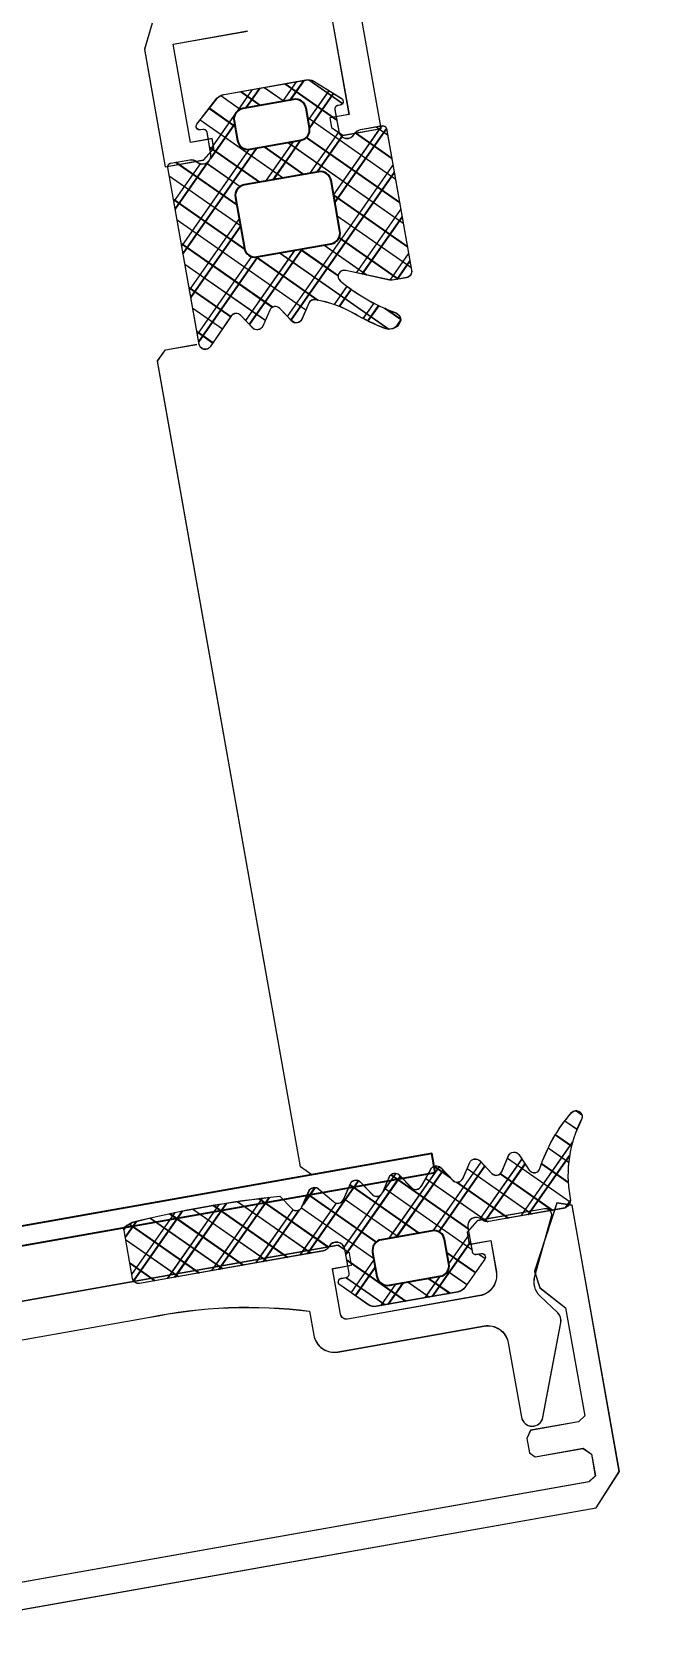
# Model space of a CAD drawing. Header units: millimetres. Extents: x -13407 to 158044, y -108832 to 109387.
# Drawn here: x 17351.7 to 17382.3, y 50995.3 to 51075.7 of the extents above; entities that cross this region are included whole.
import ezdxf
from ezdxf.enums import TextEntityAlignment as Align

# ---------------------------------------------------------------- set-up
doc = ezdxf.new("R2018")
doc.units = ezdxf.units.MM
doc.layers.get('Defpoints').update_dxf_attribs({"color": 6})
for name, color, linetype, lineweight in [('АР_Маркер экспликации', 239, 'Continuous', 13), ('АР_Номер помещения', 1, 'Continuous', 25), ('АР_Перегородки витражные', 152, 'Continuous', 13), ('АР_Помещения_площадь', 19, 'Continuous', 9), ('АР_Размеры', 175, 'Continuous', 9), ('АР_Сущ Несущая стена', 202, 'Continuous', 30)]:
    doc.layers.add(name, color=color, linetype=linetype, lineweight=lineweight)
doc.layers.add('АР_Названия помещений', color=124, linetype='Continuous', lineweight=5, plot=False)
doc.styles.add('ISOCPEUR', font='isocpeur.ttf', dxfattribs={"width": 0.7})
doc.styles.get("Standard").update_dxf_attribs({"font": 'arial.ttf'})

# ---------------------------------------------------------------- blocks, each defined once
blk = doc.blocks.new('*U383')
at = {"layer": 'Defpoints', "color": 7, "style": 'ISOCPEUR', "width": 0.7}
blk.add_attdef('ПЛОЩАДЬ_ПОМЕЩЕНИЯ', text='', height=200, dxfattribs=at).set_placement((-318.464986822994, 582.5763541026226), align=Align.MIDDLE_RIGHT)
at = {"layer": 'Defpoints', "color": 7, "style": 'ISOCPEUR', "width": 0.7, "flags": 1}
blk.add_attdef('КАТЕГОРИЯ', (-499.1655280450395, -2092.186355050572), '', height=250, dxfattribs=at)
at = {"layer": 'АР_Номер помещения', "color": 7, "style": 'ISOCPEUR', "width": 0.7}
blk.add_attdef('НОМЕР_ПОМЕЩЕНИЯ', text='', height=300, dxfattribs=at).set_placement((-517.5503946700517, 1402.824962926739), align=Align.MIDDLE_CENTER)
at = {"layer": 'АР_Помещения_площадь', "color": 7, "lineweight": 30, "width": 0.7, "flags": 104}
blk.add_attdef('ИМЯ_ПОМЕЩЕНИЯ', text='', height=100, dxfattribs=at).set_placement((157.6277002443094, 1217.141369806137), align=Align.MIDDLE_CENTER)
blk = doc.blocks.new('*U375')
at = {"layer": 'Defpoints', "color": 7, "style": 'ISOCPEUR', "width": 0.7}
blk.add_attdef('ПЛОЩАДЬ_ПОМЕЩЕНИЯ', text='', height=200, dxfattribs=at).set_placement((-14940.25633606823, 650.0730476712033), align=Align.MIDDLE_RIGHT)
at = {"layer": 'Defpoints', "color": 7, "style": 'ISOCPEUR', "width": 0.7, "flags": 1}
blk.add_attdef('КАТЕГОРИЯ', (-499.1655280450395, -2092.186355050572), '', height=250, dxfattribs=at)
at = {"layer": 'АР_Номер помещения', "color": 7, "style": 'ISOCPEUR', "width": 0.7}
blk.add_attdef('НОМЕР_ПОМЕЩЕНИЯ', text='', height=300, dxfattribs=at).set_placement((-17961.65949417273, 2522.684929960162), align=Align.MIDDLE_CENTER)
at = {"layer": 'АР_Помещения_площадь', "color": 7, "lineweight": 30, "width": 0.7, "flags": 104}
blk.add_attdef('ИМЯ_ПОМЕЩЕНИЯ', text='', height=100, dxfattribs=at).set_placement((157.6277002443094, 1217.141369806137), align=Align.MIDDLE_CENTER)
blk = doc.blocks.new('*U371')
at = {"layer": 'Defpoints', "color": 7, "style": 'ISOCPEUR', "width": 0.7}
blk.add_attdef('ПЛОЩАДЬ_ПОМЕЩЕНИЯ', text='', height=200, dxfattribs=at).set_placement((-12654.58206475799, 407.6715906363952), align=Align.MIDDLE_RIGHT)
at = {"layer": 'Defpoints', "color": 7, "style": 'ISOCPEUR', "width": 0.7, "flags": 1}
blk.add_attdef('КАТЕГОРИЯ', (-499.1655280450395, -2092.186355050572), '', height=250, dxfattribs=at)
at = {"layer": 'АР_Номер помещения', "color": 7, "style": 'ISOCPEUR', "width": 0.7}
blk.add_attdef('НОМЕР_ПОМЕЩЕНИЯ', text='', height=300, dxfattribs=at).set_placement((-12818.20061107533, 6846.095598472706), align=Align.MIDDLE_CENTER)
at = {"layer": 'АР_Помещения_площадь', "color": 7, "lineweight": 30, "width": 0.7, "flags": 104}
blk.add_attdef('ИМЯ_ПОМЕЩЕНИЯ', text='', height=100, dxfattribs=at).set_placement((157.6277002443094, 1217.141369806137), align=Align.MIDDLE_CENTER)
blk = doc.blocks.new('*U380')
at = {"layer": 'Defpoints', "color": 7, "style": 'ISOCPEUR', "width": 0.7}
blk.add_attdef('ПЛОЩАДЬ_ПОМЕЩЕНИЯ', text='', height=200, dxfattribs=at).set_placement((-12452.81125144796, 399.3563217389146), align=Align.MIDDLE_RIGHT)
at = {"layer": 'Defpoints', "color": 7, "style": 'ISOCPEUR', "width": 0.7, "flags": 1}
blk.add_attdef('КАТЕГОРИЯ', (-499.1655280450395, -2092.186355050572), '', height=250, dxfattribs=at)
at = {"layer": 'АР_Номер помещения', "color": 7, "style": 'ISOCPEUR', "width": 0.7}
blk.add_attdef('НОМЕР_ПОМЕЩЕНИЯ', text='', height=300, dxfattribs=at).set_placement((-14642.19740942115, 1236.668333419047), align=Align.MIDDLE_CENTER)
at = {"layer": 'АР_Помещения_площадь', "color": 7, "lineweight": 30, "width": 0.7, "flags": 104}
blk.add_attdef('ИМЯ_ПОМЕЩЕНИЯ', text='', height=100, dxfattribs=at).set_placement((157.6277002443094, 1217.141369806137), align=Align.MIDDLE_CENTER)
blk = doc.blocks.new('стойка витр.')
h = blk.add_hatch()
h.set_pattern_fill('ANSI37', scale=0.5, angle=-69.23283665521843)
h.set_pattern_definition([(335.7671633447816, (-69115.31625940584, 318510.9409690977), (0.6515825639889636, 1.447617495164233), []), (65.76716334478155, (-69115.31625940584, 318510.9409690977), (-1.447617495164233, 0.6515825639889636), [])])
edge = h.paths.add_edge_path()
edge.add_line((-7.614656875375658, -25.62993601259222), (-7.273265914729564, -26.53020796886267))
edge.add_arc((-7.672138333263274, -26.68151659366696), 0.4266069692434679, -30.765631391378577, 20.77378547182468, ccw=False)
edge.add_arc((-6.938850257283542, -27.11794408495156), 0.4267278803339729, 149.2463648056786, 290.7703475873838)
edge.add_line((-6.787522688187892, -27.51693863464607), (-5.761497533734655, -27.12786096686614))
edge.add_arc((-5.826270069284272, -26.95688741173914), 0.1828317202082013, 290.7489596719217, 380.7853669983573)
edge.add_line((-5.655337706935825, -26.89200624793739), (-5.698566115868744, -26.77800989551906))
edge.add_arc((-5.527559815348082, -26.71316091253391), 0.1828894349380834, 65.75635340077491, 200.7677215485159, ccw=False)
edge.add_line((-5.452462167653721, -26.54640093915077), (-3.994188920449233, -27.29736676610628))
edge.add_arc((-4.339684557994865, -27.83227055815794), 0.6367804192296694, 19.809448943918426, 57.14148607166612, ccw=False)
edge.add_line((-3.740585688123247, -27.61647007986176), (-2.270775810728082, -31.49246202532231))
edge.add_arc((-2.862326952422118, -31.72816639327794), 0.6367804192285443, -15.60715938413449, 21.72487774361298, ccw=False)
edge.add_line((-2.249025291763246, -31.89948590572749), (-2.842686385673005, -33.42856309223862))
edge.add_arc((-3.009474684396633, -33.35352837480535), 0.1828894349365558, 200.7666051236535, 335.7779732896313, ccw=False)
edge.add_line((-3.180482248484623, -33.41837402567035), (-3.223710657359334, -33.30437767335388))
edge.add_arc((-3.394684212462365, -33.36915020895407), 0.1828317202037067, 20.74895968940122, 110.7853670142414)
edge.add_line((-3.459565376309911, -33.19821784662781), (-4.485590530792251, -33.58729551440774))
edge.add_arc((-4.334307311281267, -33.98630688185023), 0.4267278803335083, 110.7639791032461, 252.2879618854569)
edge.add_arc((-4.593835025358378, -34.79921876089735), 0.4266069692128739, 20.760541213745626, 72.2999580801698, ccw=False)
edge.add_line((-4.194927641627146, -34.64800234186259), (-3.805871961842058, -35.67396951244882))
edge.add_arc((-3.976804324152614, -35.73885067632053), 0.1828317201976034, -69.25104032001241, 20.78536702306718, ccw=False)
edge.add_line((-3.912031788582681, -35.9098242314285), (-10.63804850899032, -38.46038830642647))
edge.add_arc((-10.76198657700206, -38.18099989774544), 0.3056444463879536, 200.8460379983515, 293.92230867425997, ccw=False)
edge.add_line((-11.04762355046114, -38.2897659172595), (-11.3069940036512, -37.6057878035499))
edge.add_arc((-11.02280217192234, -37.49789568213767), 0.3039830703908278, 175.7219656777917, 200.7890354028728, ccw=False)
edge.add_line((-11.32593828623067, -37.47521963119652), (-11.26283276302274, -35.23454482450325))
edge.add_arc((-11.5667631736687, -35.21197449929495), 0.3047673113958011, 355.7529257944983, 510.3971654946409)
edge.add_arc((-3.085478140807247, -39.81161386289363), 9.95296756819478, 151.493160172311, 169.5799937381118)
edge.add_arc((-13.27454869620142, -38.00608067109534), 0.4002801790508524, 282.30928711923883, 359.2250395672268, ccw=False)
edge.add_arc((-13.15914824141406, -37.79549114656839), 0.6024183835459826, 172.8865217206561, 267.13931994465963, ccw=False)
edge.add_arc((-2.924576102079248, -39.73891867786803), 11.01872594919693, 160.6453850739864, 169.4469810176308, ccw=False)
edge.add_arc((-19.07760885644255, -34.09585671602533), 6.091684827120307, 340.9199566399376, 360.7754221413588)
edge.add_arc((-13.29124725463213, -34.01305259408502), 0.3047655738143686, 359.9316076928689, 436.4302022680961)
edge.add_line((-13.21974018984474, -33.71679460741143), (-14.0766899229202, -33.52020163946145))
edge.add_arc((-14.00514734915965, -33.22393144415915), 0.3047857747414494, 145.1100748207506, 256.424251871352, ccw=False)
edge.add_line((-14.2551486332959, -33.04959347808472), (-13.74402617113083, -32.33421562775766))
edge.add_arc((-13.99402745527389, -32.1598776616858), 0.3047857747455562, 325.1100748218798, 436.4242518702226)
edge.add_line((-13.92248488150653, -31.86360746638093), (-14.7794566025841, -31.6669565144839))
edge.add_arc((-14.7079140287954, -31.37068631918638), 0.3047857747434108, 145.1100748199116, 256.4242518659954, ccw=False)
edge.add_line((-14.95791531293071, -31.19634835310717), (-14.44679285076563, -30.48097050278011))
edge.add_arc((-14.69684457899481, -30.30662212908397), 0.3048331054870662, 325.1138936033488, 425.7589859189499)
edge.add_line((-14.57168746687239, -30.0286672415823), (-16.28069433249766, -29.27720980550657))
edge.add_arc((-16.15556139849932, -28.99925320327871), 0.3048247429148342, 110.79403674408451, 245.7632621299588, ccw=False)
edge.add_line((-16.26377712844987, -28.71428394233226), (-7.850470401957864, -25.52388481301023))
edge.add_arc((-7.785589238115906, -25.69481717533219), 0.1828317201977073, 20.785366643697614, 110.7853670130821, ccw=False)
edge = h.paths.add_edge_path(flags=16)
edge.add_line((-3.343847721320344, -31.0696095920357), (-4.256775251385989, -28.66215553430811))
edge.add_arc((-4.763091039367282, -28.8541548874382), 0.5414973949720253, 20.7671633452251, 110.7671633452251)
edge.add_line((-4.955090392497368, -28.34783909945691), (-5.880512773175724, -28.69876731990371))
edge.add_arc((-5.68851342006019, -29.20508310789228), 0.5414973949736688, 110.7671633435124, 200.7671633435124)
edge.add_line((-6.194829208048759, -29.39708246100781), (-5.281901677954011, -31.8045365187354))
edge.add_arc((-4.775585889972717, -31.61253716560532), 0.5414973949720253, 200.7671633452251, 290.7671633452251)
edge.add_line((-4.583586536842631, -32.11885295358661), (-3.658164156164275, -31.76792473313981))
edge.add_arc((-3.850163509294362, -31.26160894516579), 0.541497394965222, 290.7671633454981, 380.7671633454981)
edge = h.paths.add_edge_path(flags=16)
edge.add_line((-6.665125275787432, -32.97088079506648), (-8.003619441966293, -29.4411776089255))
edge.add_arc((-8.509935229947587, -29.63317696205559), 0.5414973949720253, 20.7671633452251, 110.7671633452251)
edge.add_line((-8.701934583077673, -29.12686117407429), (-11.1093675273587, -30.03978069775621))
edge.add_arc((-10.91736817424317, -30.54609648574478), 0.5414973949736688, 110.7671633435124, 200.7671633435124)
edge.add_line((-11.42368396223173, -30.73809583886032), (-10.08518979602377, -34.2677990250013))
edge.add_arc((-9.578874008042476, -34.07579967187121), 0.5414973949720253, 200.7671633452251, 290.7671633452251)
edge.add_line((-9.38687465491239, -34.5821154598525), (-6.979441710631363, -33.66919593617058))
edge.add_arc((-7.171441063761449, -33.16288014819656), 0.541497394965222, 290.7671633454981, 380.7671633454981)
h = blk.add_hatch()
h.set_pattern_fill('ANSI37', scale=0.5, angle=-69.23283665521843)
h.set_pattern_definition([(335.7671633447816, (-69115.91679156918, 318510.7132420751), (0.6515825639889636, 1.447617495164233), []), (65.76716334478155, (-69115.91679156918, 318510.7132420751), (-1.447617495164233, 0.6515825639889636), [])])
edge = h.paths.add_edge_path()
edge.add_arc((-61.4231846681505, -46.18171078326122), 0.5487303657935584, 155.7657062155241, 200.7671633447816)
edge.add_line((-61.92355794899049, -45.95647403381008), (-61.2158101547102, -44.38418138318229))
edge.add_arc((-61.04906058835331, -44.45924160668073), 0.1828645893715156, 20.76716334478156, 155.7657062155241)
edge.add_line((-60.87807688978501, -44.39440310015198), (-60.79158864807687, -44.62247867199039))
edge.add_arc((-60.62063568932354, -44.55765182228788), 0.1828317201998032, 200.7671633447816, 290.7671633447816)
edge.add_line((-60.55580883962102, -44.72860478100483), (-59.41573388126562, -44.29627843504568))
edge.add_arc((-59.56703588945675, -43.89728440591716), 0.4267183308264255, -69.23283665521843, 72.29363907948373)
edge.add_arc((-59.30747769982554, -43.08429274379887), 0.4267017864716978, 200.7671633447816, 252.293639079486)
edge.add_line((-59.70645626049372, -43.23558888620755), (-63.00984306025202, -34.52432573194528))
edge.add_arc((-62.72490235927398, -34.41627373836673), 0.3047399585219917, 110.7671633447816, 200.7671633447816)
edge.add_line((-62.83295435277978, -34.13133303751965), (-60.55276270053582, -33.26666451912024))
edge.add_arc((-60.44481104638544, -33.55134061801073), 0.3044569814295733, 76.40287424864536, 110.7671633447816)
edge.add_line((-60.3732352333609, -33.25541671472456), (-60.07017099490622, -33.59351893464918))
edge.add_arc((-108.2133039044274, -55.86215009907028), 53.04387976268197, 16.71140087810911, 24.82292581145404)
edge.add_line((-57.40971669906867, -40.60932389061054), (-57.92081016927841, -41.32469074693654))
edge.add_arc((-57.67080742027611, -41.49902445886983), 0.304784542952794, 145.110888314415, 256.4234383751481)
edge.add_line((-57.74235391136608, -41.79529244099831), (-56.88543317024596, -41.99189640294935))
edge.add_arc((-56.95697966133594, -42.28816438507783), 0.304784542952794, -34.8891116855724, 76.4234383751481)
edge.add_line((-56.70697691233363, -42.46249809701112), (-57.17481998566655, -43.29191928954242))
edge.add_arc((-56.92481723669334, -43.46625300146843), 0.304784542952794, 145.1108883144276, 256.4234383751481)
edge.add_line((-56.99636372778332, -43.76252098359691), (-56.1394429866632, -43.95912494554796))
edge.add_arc((-56.21098947775317, -44.25539292764006), 0.3047845429175452, -34.88911168634446, 76.4234383742182)
edge.add_line((-55.96098672877997, -44.42972663955879), (-56.47208019898972, -45.14509349588479))
edge.add_arc((-56.22207744998741, -45.31942720781808), 0.304784542952794, 145.110888314415, 256.4234383752311)
edge.add_line((-56.29362394107739, -45.61569518994656), (-55.43668121195515, -45.81235713578644))
edge.add_arc((-55.50822770304512, -46.10862511790765), 0.3047845429466369, -34.88911168643649, 76.42343837776687)
edge.add_line((-55.25822495407192, -46.28295882984094), (-55.76931842428166, -46.99832568616694))
edge.add_arc((-55.51931567527936, -47.17265939811477), 0.3047845429466368, 145.1108883110316, 256.4234383751786)
edge.add_line((-55.59086216636933, -47.46892738023598), (-54.69071301640361, -47.77952769444528))
edge.add_arc((-54.76225950749358, -48.07579567657376), 0.304784542952794, -34.88911168566796, 76.42343837513553)
edge.add_line((-54.51225675849128, -48.25012938850705), (-55.0233282406989, -48.96555422872189))
edge.add_arc((-54.7733254917257, -49.13988794066245), 0.3047845429466368, 145.1108883109486, 256.4234383751578)
edge.add_line((-54.84487198281568, -49.43615592278366), (-53.98795124169555, -49.6327598847347))
edge.add_arc((-54.05949773284374, -49.92902786688501), 0.3047845429818857, -34.88911169317796, 76.42343837111807)
edge.add_line((-53.80949498384143, -50.10336157886923), (-54.32058845405118, -50.81872843519523))
edge.add_arc((-54.07058570504887, -50.99306214712851), 0.3047845429527939, 145.110888314415, 256.4234383750821)
edge.add_line((-54.14213219613885, -51.289330129257), (-53.29055360303028, -51.47184183257195))
edge.add_arc((-53.362076024001, -51.76811134383752), 0.3047803799531579, -43.67508993618791, 76.42790436632716)
edge.add_line((-53.141638296569, -51.97858292939782), (-53.80995652789716, -52.62318184232572))
edge.add_arc((-53.58948976171087, -52.83365406201483), 0.304801821276656, 136.3285933989482, 262.747126980386)
edge.add_arc((-54.63612651554286, -61.05759711530845), 7.985474883734515, 59.5860415328172, 82.74712698038475)
edge.add_arc((-50.74783774605021, -54.43386708250182), 0.3048115604497932, 253.2910110232634, 419.5860415328165)
edge.add_arc((-52.57053616183111, -60.50577614369104), 6.03477116777137, 73.29101102326332, 110.7671633447816)
edge.add_line((-54.71029190413537, -54.86308986830409), (-54.82445022999309, -54.90637969896488))
edge.add_arc((-54.97574411131791, -54.50740710097307), 0.4266954176128115, 200.7671633447816, 290.7671633447816)
edge.add_line((-55.37471671431558, -54.65870098416781), (-56.71485841512913, -51.12465313347639))
edge.add_arc((-56.31587985443184, -50.97335699107498), 0.4267017864716978, 149.2366398299847, 200.7671633447816)
edge.add_arc((-57.04912318740389, -50.53689152278093), 0.4266140358978636, -30.76336017001563, 40.01429570365114)
edge.add_arc((-57.04924751253566, -50.53686138928606), 0.4266898917694475, 40.00046259028549, 110.7671633447816)
edge.add_line((-57.20053943697712, -50.13789395169442), (-58.34061702035251, -50.57022129308461))
edge.add_arc((-58.27579017065, -50.74117425180884), 0.1828317201998032, 110.7671633447816, 200.7671633447816)
edge.add_line((-58.44674312937423, -50.80600110151136), (-58.36025488766609, -51.03407667334977))
edge.add_arc((-58.5312385862635, -51.09891517987853), 0.1828645893715156, 245.768620474039, 380.7671633447816)
edge.add_line((-58.60629032819998, -51.26566856380668), (-60.17861897521652, -50.55800074261788))
edge.add_arc((-59.95340767674497, -50.05761600615369), 0.5487303657759914, 200.7671633447816, 245.768620474038)
edge.add_line((-60.46648650063435, -50.25217996134597), (-61.93626349206897, -46.37627473846078))
edge = h.paths.add_edge_path(flags=16)
edge.add_arc((-59.3589242202288, -49.0410722918532), 0.5414973949664272, 200.7671633447816, 290.7671633447816)
edge.add_line((-60.77816753828665, -46.82561758724478), (-59.8652400081919, -49.23307164497237))
edge.add_arc((-60.27185175029445, -46.63361823412561), 0.5414973949664272, 110.7671633447816, 200.7671633447816)
edge.add_line((-59.31039323387085, -45.68990118378861), (-60.46385110344272, -46.12730244614795))
edge.add_arc((-59.11839388072258, -46.19621697176626), 0.5414973949664272, 20.76716334478156, 110.7671633447816)
edge.add_line((-57.69915056266473, -48.4116716763674), (-58.61207809275948, -46.00421761863981))
edge.add_arc((-58.20546635065693, -48.60367102949385), 0.5414973949664272, -69.23283665521843, 20.76716334478156)
edge.add_line((-59.16692486710963, -49.54738807983085), (-58.01346699753776, -49.10998681747151))
at = {"lineweight": 0, "ltscale": 100, "transparency": 33554687}
for points in [[(-0.902061547501944, -23.41060979175381), (-2.258247086545452, -23.27287612311193), (-7.844300284108613, -25.39115610946465), (-7.152623754285742, -27.21515572990756), (-6.480474312818842, -27.61228183979256), (-6.024430919787847, -27.43934621633525), (-6.413508587575052, -26.41332106186019), (-1.739484192192322, -24.64089033441996), (-0.3993375533900689, -28.17495120693638)], [(1.113700732850702, -32.16493950470613), (-3.560323662532028, -33.93737023214635), (-3.906150933442404, -33.02539941386931), (-4.3621943264734, -33.19833503732661), (-4.645266100153094, -33.82723408192396), (-3.953589570330223, -35.65123370236688), (88.61521743849153, -0.5483364844694734)], [(-91.4479567084054, -1.960141251613095), (-69.79711318280897, -59.05493725829001), (-67.79633972485317, -59.86096016635565), (-55.14222276612418, -55.06240889040782), (-55.17360051473952, -54.29197395897063), (-58.74284135404741, -53.81994964957266), (-59.49761640312499, -54.23655585793313), (-60.24856024209294, -55.69488708899735), (-65.37859903858043, -57.64024244590109), (-65.73629895772319, -57.38465222291416), (-66.6008891230158, -55.10466719327087), (-67.02936398953898, -55.00637070929224), (-67.71337109521846, -55.26575215648336), (-67.85490698204376, -55.58020167878567), (-66.99031681675115, -57.86018670842168), (-67.20262765098596, -58.33192996972502), (-68.22862381348386, -58.72099664351117), (-68.58632373265573, -58.46540642052423), (-90.15068845250062, -1.598661102303595)], [(-56.0608929025766, -41.98018508909445), (-55.7778211288678, -41.3512860444971), (-17.47126860445132, -26.8251079561378), (-16.84236955983215, -27.10817972981749), (-16.28037825660431, -28.59019029343472)]]:
    blk.add_lwpolyline(points, dxfattribs=at)
blk.add_lwpolyline([(-68.06674346281216, -26.13747383952432), (-64.60831683766446, -35.257587909633, -0.08279896819570452), (-62.79196445917478, -43.13942544953898), (-63.93198596592993, -43.57173152618634, 0.4143260923033303), (-64.53356650879141, -44.90831919242919), (-61.89652362803463, -51.86238660132221, -0.4143260923197836), (-62.49810417322442, -53.19897426147509), (-66.03213605380733, -54.539109906269, 0.8270430078467679), (-65.84594417811604, -55.60071914693981), (-61.02268547978019, -55.59720897083025, 0.2496293600316565), (-60.5639567229955, -55.36182965500484), (-59.91132736596046, -54.3320132763838, -0.2673491356416615), (-58.97583718542592, -53.89078178507043), (-55.8782996214868, -54.15051325823879, 0.5512236456822476), (-55.5684323037276, -53.73866745794658), (-56.77889371593483, -50.54659564225585), (-57.45105016132584, -50.14953851031169), (-58.02103192274808, -50.36568055463431), (-57.63195425496087, -51.39170570910937), (-59.11396481856355, -51.95369701235177, -0.4143260923197838), (-60.45053247085889, -51.35207201584126), (-62.82818291042349, -45.08204070453939, -0.414362099391309), (-62.65124893639586, -44.68894855178223), (-60.48523126714281, -43.867575801356), (-60.13938200823031, -44.77960460352188), (-59.56940024680807, -44.56346255919925), (-59.28629948117305, -43.93455252060812), (-73.55412178576807, -6.30930235532287)], format="xyb", dxfattribs=at)
blk.add_lwpolyline([(-72.91737339223619, -0.2793946658493951), (-54.81141330953687, -48.02608389785019), (-53.89938450735644, -47.68023463893769), (-72.00534459005576, 0.06645459306309931)], close=True)
at = {"color": 7, "lineweight": 0, "ltscale": 100, "transparency": 33554687}
for points in [[(-7.614656875375658, -25.62993601259222), (-7.273265914729564, -26.53020796886267, -0.2287523810762611), (-7.305569090007339, -26.89973780277796, 0.7101639231358212), (-6.787522688187892, -27.51693863464607), (-5.761497533734655, -27.12786096686614, 0.4143996870914876), (-5.655337706935825, -26.89200624793739), (-5.698566115868744, -26.77800989551906, -0.6682503890445888), (-5.452462167653721, -26.54640093915077), (-3.994188920449233, -27.29736676610628, -0.1643479059441302), (-3.740585688123247, -27.61647007986176), (-2.270775810728082, -31.49246202532231, -0.1643479059441302), (-2.249025291763246, -31.89948590572749), (-2.842686385673005, -33.42856309223862, -0.6682503891596868), (-3.180482248484623, -33.41837402567035), (-3.223710657359334, -33.30437767335388, 0.4143996870833266), (-3.459565376309911, -33.19821784662781), (-4.485590530792251, -33.58729551440774, 0.7101639231391418), (-4.464132105349563, -34.39280682858953, -0.2287523810910513), (-4.194927641627146, -34.64800234186259), (-3.805871961842058, -35.67396951244882, -0.4143996871765861), (-3.912031788582681, -35.9098242314285), (-10.63804850899032, -38.46038830642647, -0.4300281847644905), (-11.04762355046114, -38.2897659172595), (-11.3069940036512, -37.6057878035499, -0.1098139781175365), (-11.32593828623067, -37.47521963119652), (-11.26283276302274, -35.23454482450325, 0.8000358277039689), (-11.83174935798161, -35.06142405519495, 0.07908294790216032), (-12.87430513065192, -38.01149454006372, -0.3488032577412263), (-13.18921346374555, -38.39715882165183, -0.4361245879823007), (-13.75692971088574, -37.72089072036033, -0.03842309887939363), (-13.32058396766661, -36.08715992321959, 0.08685322061285544), (-12.98648189794039, -34.01341638380836, 0.3467629046601076), (-13.21974018984474, -33.71679460741143), (-14.0766899229202, -33.52020163946145, -0.5278770357902526), (-14.2551486332959, -33.04959347808472), (-13.74402617113083, -32.33421562775766, 0.5278770357776507), (-13.92248488150653, -31.86360746638093), (-14.7794566025841, -31.6669565144839, -0.5278770357650493), (-14.95791531293071, -31.19634835310717), (-14.44679285076563, -30.48097050278011, 0.4697389635461835), (-14.57168746687239, -30.0286672415823), (-16.28069433249766, -29.27720980550657, -0.667984424932516), (-16.26377712844987, -28.71428394233226), (-7.850470401957864, -25.52388481301023, -0.4142135642613711)], [(-53.29055360303028, -51.47184183257923, -0.5779496213016146), (-53.141638296569, -51.97858292939782), (-53.80995652789716, -52.62318184232572, 0.615333828900983), (-53.62795459362678, -53.13601908472629, -0.1014034095220688), (-50.59355139863328, -54.17098724229436, -0.8870851218243345), (-50.83548992767464, -54.72580403192842, 0.1649969122064492), (-54.71037595931557, -54.86312174275372), (-54.82437231158838, -54.90635015161388, -0.4143043114941015), (-55.37473404189222, -54.65865529014263), (-56.71485869266326, -51.12465240150777, -0.2286961432583318), (-56.6825516007957, -50.75512261017138, 0.3190489133936659), (-56.72238630641368, -50.26258777469775, 0.3190018552396916), (-57.20057019143132, -50.1379056140504), (-58.34056270623114, -50.57020069668943, 0.4143996870833266), (-58.44672253300087, -50.80605541561818), (-58.36026571528055, -51.03404812018562, -0.6683385997492722), (-58.60634048073553, -51.26564599134144), (-60.17864607612137, -50.55798854513705, -0.1988829373258806), (-60.46647005763953, -50.25222332264093), (-61.93627993503469, -46.37623137718037, -0.1988829373551211), (-61.92357014780282, -45.95650113405281), (-61.21583272970747, -44.38423153456097, -0.6683385997492723), (-60.87806606217055, -44.39443165331613), (-60.79160924445023, -44.62242435788357, 0.4143996870833266), (-60.55575452549965, -44.72858418460964), (-59.41576201069984, -44.29628910197061, 0.7102015621310012), (-59.43724861560622, -43.49078250258754, -0.2286961432583318), (-59.70645598293049, -43.23558961817616), (-63.00981577733182, -34.52439767894975, -0.414362099440266), (-62.83288180333329, -34.13130552614166), (-60.55286778177833, -33.26670436685527, -0.1511707915363169), (-60.3732352333609, -33.25541671472456), (-60.07017099493532, -33.59351893464918, -0.03540799054371244), (-57.40971669906867, -40.60932389061054), (-57.92081016927841, -41.32469074693654, 0.527867958552825), (-57.74235391136608, -41.79529244099831), (-56.88543317024596, -41.99189640294935, -0.5278679585528249), (-56.70697691233363, -42.46249809701112), (-57.17481998566655, -43.29191928953514, 0.527867958552825), (-56.99636372778332, -43.76252098359691), (-56.1394429866632, -43.95912494554796, -0.5278679585528249), (-55.96098672877997, -44.42972663955879), (-56.47208019898972, -45.14509349588479, 0.527867958552825), (-56.29362394107739, -45.61569518994656), (-55.43668121195515, -45.81235713578644, -0.5278679585717272), (-55.25822495407192, -46.28295882984094), (-55.76931842428166, -46.99832568616694, 0.5278679585717273), (-55.59086216636933, -47.46892738023598), (-54.69071301640361, -47.77952769444528, -0.5278679585528249), (-54.51225675849128, -48.25012938850705), (-55.02332824072801, -48.96555422872189, 0.5278679585717273), (-54.84487198281568, -49.43615592278366), (-53.98795124169555, -49.6327598847347, -0.5278679585717272), (-53.80949498384143, -50.10336157886923), (-54.32058845405118, -50.81872843519523, 0.5278679585528251), (-54.14213219613885, -51.289330129257)]]:
    blk.add_lwpolyline(points, format="xyb", close=True, dxfattribs=at)
at = {"color": 7}
for points in [[(-3.343847721320344, -31.0696095920357), (-4.256775251385989, -28.66215553430811, 0.414213562373095), (-4.955090392497368, -28.34783909945691), (-5.880512773175724, -28.69876731990371, 0.414213562373095), (-6.194829208048759, -29.39708246100781), (-5.281901677954011, -31.8045365187354, 0.414213562373095), (-4.583586536842631, -32.11885295358661), (-3.658164156164275, -31.76792473313981, 0.414213562373095)], [(-6.665125275787432, -32.97088079506648), (-8.003619441966293, -29.4411776089255, 0.414213562373095), (-8.701934583077673, -29.12686117407429), (-11.1093675273587, -30.03978069775621, 0.414213562373095), (-11.42368396223173, -30.73809583886032), (-10.08518979602377, -34.2677990250013, 0.414213562373095), (-9.38687465491239, -34.5821154598525), (-6.979441710631363, -33.66919593617058, 0.414213562373095)], [(-57.69915056266473, -48.4116716763674), (-58.61207809275948, -46.00421761863981, 0.414213562373095), (-59.31039323387085, -45.68990118378861), (-60.46385110341362, -46.12730244614795, 0.414213562373095), (-60.77816753828665, -46.82561758724478), (-59.8652400081919, -49.23307164497237, 0.414213562373095), (-59.16692486710963, -49.54738807983085), (-58.01346699753776, -49.10998681747151, 0.414213562373095)]]:
    blk.add_lwpolyline(points, format="xyb", close=True, dxfattribs=at)
blk = doc.blocks.new('A$Cae753e6d')
h = blk.add_hatch()
h.set_pattern_fill('ANSI37', color=5, scale=0.4999999999999999, angle=11.05056813833426)
h.set_pattern_definition([(56.05056813833426, (-325621.265985979, -14412.00416827056), (-1.316880116997287, 0.8865568269756945), []), (146.0505681383342, (-325621.265985979, -14412.00416827056), (-0.8865568269756945, -1.316880116997287), [])])
edge = h.paths.add_edge_path()
edge.add_line((9.422311599832028, -56.64755076107394), (10.36728703428525, -56.46300046607212))
edge.add_arc((10.44910543868434, -56.88168800458581), 0.4266069692410905, 49.51777340105292, 101.05719026425612, ccw=False)
edge.add_arc((11.00303281618015, -56.23257721432165), 0.4267278803678299, 229.5297695967835, 371.0537523784885)
edge.add_line((11.42184393119533, -56.150760750068), (11.21151499263942, -55.07378777605481))
edge.add_arc((11.03206214064672, -55.10877508535126), 0.1828317201694474, 11.0323644559501, 101.0687717823858)
edge.add_line((10.99696080910508, -54.92934450149187), (10.87730390776414, -54.95271306288487))
edge.add_arc((10.84224677426001, -54.77321503280623), 0.1828894349371676, 146.0397581948862, 281.0511263426273, ccw=False)
edge.add_line((10.69055363093503, -54.67104979566648), (11.67686645395588, -53.36044018491521))
edge.add_arc((12.14578586899953, -53.79125787782336), 0.63678041924009, 100.09285373580951, 137.4248908635572, ccw=False)
edge.add_line((12.03419396467507, -53.16433160686574), (16.10265033214819, -52.36977674829541))
edge.add_arc((16.23513446424144, -52.99262284237732), 0.636780419116041, 64.67624540846452, 102.00828253621222, ccw=False)
edge.add_line((16.50750624388456, -52.41703365222202), (17.91445317131002, -53.26024826329376))
edge.add_arc((17.81234518105123, -53.41197994665619), 0.1828894349345614, -78.94999008860498, 56.06137807737059, ccw=False)
edge.add_line((17.84739881695714, -53.59147865980049), (17.72774191573262, -53.61484722116438))
edge.add_arc((17.76272922512661, -53.7943000731664), 0.1828317201972567, 101.0323644853947, 191.0687718102334)
edge.add_line((17.58329864125699, -53.82940140480059), (17.79362757969648, -54.90637437884288))
edge.add_arc((18.21244778606908, -54.82460446636816), 0.426727880331382, 191.0473838963404, 332.5713666785506)
edge.add_arc((18.96989638354592, -55.21760825723041), 0.4266069692042826, 101.04394600933529, 152.5833628757597, ccw=False)
edge.add_line((18.88817476341501, -54.79890181713563), (19.96508687443566, -54.58858476499154))
edge.add_arc((20.00018820607829, -54.76801534885613), 0.1828317201939407, 11.032364470052812, 101.06877181313212, ccw=False)
edge.add_line((20.17964105808642, -54.73302803951083), (21.55843372305389, -61.79302866350918))
edge.add_arc((21.26213561383305, -61.86803505050477), 0.3056444464046099, -78.87055721437781, 14.205713461530422, ccw=False)
edge.add_line((21.32113300031051, -62.1679314259527), (20.60319159307983, -62.30814279404876))
edge.add_arc((20.54481166466213, -62.00981832130684), 0.3039830703818929, 256.0053704728492, 281.0724401979303, ccw=False)
edge.add_line((20.47129915107507, -62.30477868716116), (18.2734182884451, -61.86440883117029))
edge.add_arc((18.19987592661227, -62.16016994274878), 0.3047673114133021, 76.03633058298733, 230.68057028313)
edge.add_arc((24.1649595457776, -54.57685566072807), 9.952967568197618, 231.7765649659957, 249.8633985317964)
edge.add_arc((20.66566831718335, -64.31503155701597), 0.4002801790500981, 2.592691911632528, 79.50844435961972, ccw=False)
edge.add_arc((20.47757647516795, -64.16574434473631), 0.6024183835098942, 253.1699265163702, 347.42272474037395, ccw=False)
edge.add_arc((24.12046342160097, -54.40599270143939), 11.01872594909505, 240.92878986685412, 249.7303858104985, ccw=False)
edge.add_arc((15.83212724664761, -69.37489710095741), 6.091684827287554, 61.20336143423746, 81.05882693565867)
edge.add_arc((16.7271034230545, -63.65756776326981), 0.304765573773833, 80.21501248920164, 156.7136070644281)
edge.add_line((16.4471639636904, -63.53708559011284), (16.108759613242, -64.34856210592261))
edge.add_arc((15.82881411340204, -64.2280428726535), 0.3047857747146675, 225.3934796143647, 336.70765666496777, ccw=False)
edge.add_line((15.61478315573186, -64.44503392690967), (14.99593229638413, -63.82050590189465))
edge.add_arc((14.78190133872031, -64.03749695616524), 0.3047857747204634, 45.3934796171209, 156.7076566654631)
edge.add_line((14.50195583887398, -63.91697772289626), (14.16349062533118, -64.72846612503054))
edge.add_arc((13.88354512543519, -64.6079468917001), 0.3047857747903789, 225.3934796124579, 336.70765665854196, ccw=False)
edge.add_line((13.66951416770462, -64.82493794600305), (13.0506633084733, -64.20040992098802))
edge.add_arc((12.83661357877662, -64.4174489391681), 0.3048331054787111, 45.39729839756603, 146.0423907131678)
edge.add_line((12.58376943366602, -64.24717545186286), (11.55465451919008, -65.80483884230489))
edge.add_arc((11.30180460331359, -65.63458889688393), 0.3048247428844812, 191.0774415371327, 326.0466669230062, ccw=False)
edge.add_line((11.00265923689585, -65.69315658102278), (9.277982346364297, -56.8620826767874))
edge.add_arc((9.457412930263347, -56.82698134519929), 0.1828317202172859, 101.06877142490299, 191.0687717942871, ccw=False)
edge = h.paths.add_edge_path(flags=16)
edge.add_line((15.50475630001165, -53.35608817577304), (12.97775884275325, -53.84960166733072))
edge.add_arc((13.08155051076756, -54.38105883252138), 0.5414973949906723, 101.0505681359266, 191.0505681359267)
edge.add_line((12.5500933455769, -54.48485050053569), (12.73979932523798, -55.45622521704354))
edge.add_arc((13.27125649036316, -55.35243354906561), 0.5414973949194297, 191.0505681334767, 281.0505681334768)
edge.add_line((13.37504815834109, -55.88389071419078), (15.90204561559949, -55.39037722261855))
edge.add_arc((15.79825394758518, -54.85892005742789), 0.5414973949906723, 281.0505681359267, 371.0505681359267)
edge.add_line((16.32971111277584, -54.75512838941358), (16.14000513323117, -53.78375367289118))
edge.add_arc((15.60854796806234, -53.88754534094187), 0.5414973949762222, 11.05056814014731, 101.0505681401473)
edge = h.paths.add_edge_path(flags=16)
edge.add_line((16.81820486090146, -56.95060756772), (13.11323240352795, -57.67417532925901))
edge.add_arc((13.21702407160046, -58.20563249439147), 0.5414973949447008, 101.0505681431519, 191.0505681431519)
edge.add_line((12.68556690646801, -58.30942416246398), (13.17907606984954, -60.83639945785399))
edge.add_arc((13.71053323503293, -60.73260778981785), 0.541497394987715, 191.050568138341, 281.050568138341)
edge.add_line((13.81432490306906, -61.26406495500123), (17.51929736044258, -60.54049719343311))
edge.add_arc((17.41550569237006, -60.00904002830066), 0.5414973949447008, 281.0505681431519, 371.0505681431519)
edge.add_line((17.94696285750251, -59.90524836022814), (17.45345369412098, -57.37827306483814))
edge.add_arc((16.92199652895215, -57.48206473288883), 0.5414973949762222, 11.05056814014731, 101.0505681401473)
h = blk.add_hatch()
h.set_pattern_fill('ANSI37', color=5, scale=0.4999999999999999, angle=11.05056813833426)
h.set_pattern_definition([(56.05056813833426, (-325621.142880525, -14412.63452017483), (-1.316880116997287, 0.8865568269756945), []), (146.0505681383342, (-325621.142880525, -14412.63452017483), (-0.8865568269756945, -1.316880116997287), [])])
edge = h.paths.add_edge_path()
edge.add_arc((20.59773605712689, -113.1527982841944), 0.5487303657935583, 236.0491110090769, 281.0505681383343)
edge.add_line((20.29127997625619, -113.6079792196397), (18.86099249508698, -112.6450208401075))
edge.add_arc((18.96311908843927, -112.4933316382521), 0.1828645893715156, 101.0505681383343, 236.0491110090769)
edge.add_line((18.92806846648455, -112.3138576540514), (19.16746925096959, -112.2671035440726))
edge.add_arc((19.13242493045982, -112.0876618260954), 0.1828317201998032, 281.0505681383343, 371.0505681383343)
edge.add_line((19.31186664837878, -112.0526175056148), (19.07815819128882, -110.8559315245948))
edge.add_arc((18.65935190347955, -110.9377228825033), 0.4267183308264255, 11.05056813833426, 152.5770438730364)
edge.add_arc((17.90182981092948, -110.5446755878656), 0.4267017864716978, 281.0505681383343, 332.5770438730386)
edge.add_line((17.98361799796112, -110.9634656391572), (8.839792482554913, -112.7492217915715))
edge.add_arc((8.781381365726702, -112.4501322099823), 0.3047399585219916, 191.0505681383343, 281.0505681383343)
edge.add_line((8.482291784253903, -112.5085433267668), (8.01486631447915, -110.1151275567972))
edge.add_arc((8.313678155071102, -110.0567706817965), 0.3044569814295733, 156.6862790421981, 191.0505681383343)
edge.add_line((8.034079589531757, -109.9362771314773), (8.418481235043146, -109.6946236218791))
edge.add_arc((22.24230943922885, -160.905510687604), 53.04387976268197, 96.9948056716618, 105.1063306050067)
edge.add_line((15.78265968197957, -108.2564261248917), (16.40150459809229, -108.880923718345))
edge.add_arc((16.61553160997573, -108.6639305022254), 0.3047845429527939, 225.3942931079677, 336.7068431687009)
edge.add_line((16.89547426719218, -108.7844532231102), (17.23388456075918, -107.9730071388767))
edge.add_arc((17.51382721809205, -108.0935298597615), 0.3047845429527939, 45.39429310798031, 156.7068431687008)
edge.add_line((17.72785422985908, -107.8765366436419), (18.46641691029072, -108.4776537893777))
edge.add_arc((18.68044392217416, -108.2606605732872), 0.3047845429527939, 225.3942931079802, 336.7068431687009)
edge.add_line((18.96038657950703, -108.3811832941719), (19.29879687307402, -107.5697372099385))
edge.add_arc((19.57873953029048, -107.6902599308232), 0.3047845429175451, 45.39429310720823, 156.7068431677709)
edge.add_line((19.79276654205751, -107.4732667147327), (20.41161145817023, -108.097764308186))
edge.add_arc((20.62563847005367, -107.8807710920519), 0.3047845429527939, 225.3942931079677, 336.7068431687838)
edge.add_line((20.90558112727012, -108.0012938129512), (21.24405228393152, -107.1898358423641))
edge.add_arc((21.52399494126439, -107.3103585632489), 0.3047845429466368, 45.39429310711621, 156.7068431713195)
edge.add_line((21.73802195303142, -107.0933653471584), (22.35686686914414, -107.7178629406117))
edge.add_arc((22.57089388102759, -107.5008697244775), 0.3047845429466368, 225.3942931045843, 336.7068431687313)
edge.add_line((22.85083653824404, -107.6213924453623), (23.30890373303555, -106.786577799794))
edge.add_arc((23.58884639036842, -106.9071005206933), 0.3047845429527939, 45.39429310788474, 156.7068431686882)
edge.add_line((23.80287340213545, -106.6901073045738), (24.42177918134257, -107.3145930116734))
edge.add_arc((24.63580619322602, -107.0975997955684), 0.3047845429466368, 225.3942931045013, 336.7068431687105)
edge.add_line((24.91574885044247, -107.2181225164531), (25.25415914400946, -106.4066764322197))
edge.add_arc((25.53410180134233, -106.5271991531772), 0.3047845429818856, 45.39429310037474, 156.7068431646707)
edge.add_line((25.74812881322578, -106.3102059370576), (26.3669737293385, -106.9347035305109))
edge.add_arc((26.58100074110553, -106.7177103143913), 0.3047845429527939, 225.3942931079677, 336.7068431686348)
edge.add_line((26.86094339843839, -106.8382330352761), (27.18456197169144, -106.0296740447957))
edge.add_arc((27.46451019868255, -106.1501732989273), 0.3047803799531579, 36.60831485736478, 156.7113091598798)
edge.add_line((27.70916684006806, -105.9684201481141), (28.23172341636382, -106.7359432040976))
edge.add_arc((28.47638558375183, -106.5541615381226), 0.3048018212766559, 216.6119981925009, 343.0305317739388)
edge.add_arc((36.40570711600594, -108.9737788378989), 7.985474883734514, 139.8694463263699, 163.0305317739375)
edge.add_arc((30.53324240748771, -104.02334983123), 0.3048115604497932, 333.5744158168162, 499.8694463263692)
edge.add_arc((36.21042197127827, -106.844686635508), 6.034771167771369, 153.574415816816, 191.0505681383343)
edge.add_line((30.28754513617605, -108.0014031246974), (30.31094690109603, -108.1212300423649))
edge.add_arc((29.89216310868505, -108.2030170070211), 0.4266954176128115, 281.0505681383343, 371.0505681383343)
edge.add_line((29.97395007428713, -108.6218008048018), (26.26441721583251, -109.3462591962743))
edge.add_arc((26.18262902880087, -108.9274691449536), 0.4267017864716978, 229.5200446235374, 281.0505681383343)
edge.add_arc((25.62867177068256, -109.576529424492), 0.4266140358978635, 49.52004462353707, 120.2977004972038)
edge.add_arc((25.62862108647823, -109.5766468803631), 0.4266898917694475, 120.2838673838382, 191.0505681383343)
edge.add_line((25.20984271063935, -109.6584327871533), (25.44355170580093, -110.8551215235348))
edge.add_arc((25.62299342371989, -110.8200772030541), 0.1828317201998032, 191.0505681383343, 281.0505681383343)
edge.add_line((25.65803774422966, -110.9995189210022), (25.8974385287147, -110.9527648110234))
edge.add_arc((25.93248915078584, -111.1322387952532), 0.1828645893715156, 326.0520252675917, 461.0505681383343)
edge.add_line((26.0841835468309, -111.2343576730345), (25.12129791791085, -112.6646941316721))
edge.add_arc((24.66610139573459, -112.3582612032769), 0.5487303657759913, 281.0505681383343, 326.0520252675907)
edge.add_line((24.77127944503445, -112.8968172264576), (20.70291410642676, -113.6913543074188))
edge = h.paths.add_edge_path(flags=16)
edge.add_arc((23.76447425049264, -111.6007387981954), 0.5414973949664271, 281.0505681383343, 371.0505681383343)
edge.add_line((21.34126846131403, -112.6257094549219), (23.86826591857243, -112.1321959633351))
edge.add_arc((21.23747679323424, -112.0942522897385), 0.5414973949664271, 191.0505681383343, 281.0505681383343)
edge.add_line((20.46956775535364, -110.9873105300649), (20.70601962809451, -112.1980439578037))
edge.add_arc((21.00102492049336, -110.8835188619996), 0.5414973949664271, 101.0505681383343, 191.0505681383343)
edge.add_line((23.42423070967197, -109.8585482052731), (20.89723325241357, -110.3520616968599))
edge.add_arc((23.52802237775177, -110.3900053704565), 0.5414973949664271, 11.05056813833426, 101.0505681383343)
edge.add_line((24.29593141563237, -111.4969471301592), (24.05947954289149, -110.2862137024204))
at = {"color": 5, "lineweight": 0, "ltscale": 100, "transparency": 33554687}
for points in [[(8.367739864392206, -49.65668362136057), (8.00309199502226, -50.97016818966949), (9.148199046496302, -56.83359980155365), (11.06277032906655, -56.45969093363965), (11.56764145288616, -55.86420863568492), (11.47415532113519, -55.38552016772155), (10.39718234702013, -55.59584910621925), (9.439035672694445, -50.68973356715287), (13.14858219970483, -49.96527250629151)], [(17.33669546828605, -49.14734908640094), (18.29484214261174, -54.05346462546731), (17.33758693293203, -54.24041311624751), (17.43107306468301, -54.71910158421088), (18.00317491497844, -55.10425494366791), (19.91774619743228, -54.73034607573936), (0.9417017695959657, 42.43501381140959)], [(17.36150292877574, -107.1583186339558), (16.7894010784803, -106.7731652744842), (8.936789966071956, -66.56448070413899), (9.321943325572647, -65.99237885387265), (10.87754390446935, -65.68857566999213)], [(-28.0568856112659, -135.2833639846795), (31.8729825692717, -123.5792768236715), (33.00512306310702, -121.7432416222728), (30.41110577620566, -108.4607778196223), (29.64642724627629, -108.3616753852984), (28.57877613394521, -111.8000482882926), (28.86201890779193, -112.6143084669893), (30.17268938163761, -113.6006094037293), (31.22431624459568, -118.9853829792264), (30.91202180052642, -119.2948143520334), (28.51882291317452, -119.7621974653448), (28.34962073795032, -120.1679357232351), (28.48983804916497, -120.8859075620858), (28.77588897431269, -121.0784842417925), (31.16908786178101, -120.6111011284811), (31.59823105565738, -120.8999846933002), (31.80855405097827, -121.9769272357516), (31.49625960690901, -122.2863586085878), (-28.19423390808515, -133.9436967605143)]]:
    blk.add_lwpolyline(points, dxfattribs=at)
for points in [[(9.422311599832028, -56.64755076107394), (10.36728703428525, -56.46300046607212, -0.2287523810762611), (10.72606386034749, -56.55720759088581, 0.7101639231358212), (11.42184393119533, -56.150760750068), (11.21151499263942, -55.07378777605481, 0.4143996870914876), (10.99696080910508, -54.92934450149187), (10.87730390776414, -54.95271306288487, -0.6682503890445888), (10.69055363093503, -54.67104979566648), (11.67686645395588, -53.36044018491521, -0.1643479059441302), (12.03419396467507, -53.16433160686574), (16.10265033214819, -52.36977674829541, -0.1643479059441302), (16.50750624388456, -52.41703365222202), (17.91445317131002, -53.26024826329376, -0.6682503891596868), (17.84739881695714, -53.59147865980049), (17.72774191573262, -53.61484722116438, 0.4143996870833266), (17.58329864125699, -53.82940140480059), (17.79362757969648, -54.90637437884288, 0.7101639231391418), (18.59120517608244, -55.02117385198653, -0.2287523810910513), (18.88817476341501, -54.79890181713563), (19.96508687443566, -54.58858476499154, -0.4143996871765861), (20.17964105808642, -54.73302803951083), (21.55843372305389, -61.79302866350918, -0.4300281847644905), (21.32113300031051, -62.1679314259527), (20.60319159307983, -62.30814279404876, -0.1098139781175365), (20.47129915107507, -62.30477868716116), (18.2734182884451, -61.86440883117029, 0.8000358277039689), (18.00676217535511, -62.3959456691955, 0.07908294790216032), (20.73855557898059, -63.92144336002821, -0.3488032577412263), (21.0655387485167, -64.29692465541302, -0.4361245879823007), (20.30315572861582, -64.74235973818577, -0.03842309887939363), (18.76650560752023, -64.03654083050787, 0.08685322061285544), (16.77889872831292, -63.35723577810859, 0.3467629046601076), (16.4471639636904, -63.53708559011284), (16.108759613242, -64.34856210592261, -0.5278770357902526), (15.61478315573186, -64.44503392690967), (14.99593229638413, -63.82050590189465, 0.5278770357776507), (14.50195583887398, -63.91697772289626), (14.16349062533118, -64.72846612503054, -0.5278770357650493), (13.66951416770462, -64.82493794600305), (13.0506633084733, -64.20040992098802, 0.4697389635461835), (12.58376943366602, -64.24717545186286), (11.55465451919008, -65.80483884230489, -0.667984424932516), (11.00265923689585, -65.69315658102278), (9.277982346364297, -56.8620826767874, -0.4142135642613711)], [(27.18456197180785, -106.0296740447957, -0.5779496213016146), (27.70916684006806, -105.9684201481141), (28.23172341636382, -106.7359432040976, 0.615333828900983), (28.76792117010336, -106.6431061958428, -0.1014034095220688), (30.30017333547585, -103.8269092675764, -0.8870851218243345), (30.80619792651851, -104.1590162310022, 0.1649969122064492), (30.28756236704066, -108.0014913536725), (30.3109309283318, -108.1211482548824, -0.4143043114941015), (29.97390211129095, -108.6218101717968), (26.26441644749139, -109.34625934629, -0.2286961432583318), (25.90564032446127, -109.2520483682601, 0.3190489133936659), (25.41344798787031, -109.2081841260224, 0.3190018552396916), (25.2098490151111, -109.6584650687291), (25.44354057172313, -110.8550645124196, 0.4143996870833266), (25.6580947553739, -110.9995077869389), (25.89740855782293, -110.9527706642548, -0.6683385997492722), (26.08415283367503, -111.2344032964465), (25.12128132139333, -112.6647187851777, -0.1988829373258806), (24.77132495946717, -112.8968083376385), (20.70286859211046, -113.6913631962088, -0.1988829373551211), (20.2913046288304, -113.6079958172922), (18.86103811685462, -112.645051555548, -0.6683385997492723), (18.92809843737632, -112.31385180082), (19.16741223982535, -112.2671146781358, 0.4143996870833266), (19.31185551430099, -112.0525604944996), (19.07816395768896, -110.8559610508091, 0.7102015621310012), (18.28058625245467, -110.7411901486339, -0.2286961432583318), (17.98361876618583, -110.9634654891124), (8.839868002105504, -112.7492070428852, -0.414362099440266), (8.482276912080124, -112.5084671748482), (8.01488785550464, -110.1152378559054, -0.1511707915363169), (8.034079589531757, -109.9362771314773), (8.41848123492673, -109.6946236219082, -0.03540799054371244), (15.78265968197957, -108.2564261248917), (16.40150459809229, -108.880923718345, 0.527867958552825), (16.89547426719218, -108.7844532231102), (17.23388456075918, -107.9730071388767, -0.5278679585528249), (17.72785422985908, -107.8765366436419), (18.46641691040713, -108.4776537893777, 0.527867958552825), (18.96038657950703, -108.3811832941719), (19.29879687307402, -107.5697372099385, -0.5278679585528249), (19.79276654205751, -107.4732667147327), (20.41161145817023, -108.0977643081715, 0.527867958552825), (20.90558112727012, -108.0012938129512), (21.24405228404794, -107.1898358423641, -0.5278679585717272), (21.73802195303142, -107.0933653471584), (22.35686686914414, -107.7178629405971, 0.5278679585717273), (22.85083653824404, -107.6213924453623), (23.30890373303555, -106.786577799794, -0.5278679585528249), (23.80287340213545, -106.6901073045738), (24.42177918134257, -107.314593011688, 0.5278679585717273), (24.91574885044247, -107.2181225164531), (25.25415914400946, -106.4066764322197, -0.5278679585717272), (25.74812881322578, -106.3102059370576), (26.3669737293385, -106.9347035305109, 0.5278679585528251), (26.86094339843839, -106.8382330352761)]]:
    blk.add_lwpolyline(points, format="xyb", close=True, dxfattribs=at)
at = {"color": 5}
for points in [[(15.50475630001165, -53.35608817577304), (12.97775884275325, -53.84960166733072, 0.414213562373095), (12.5500933455769, -54.48485050053569), (12.73979932523798, -55.45622521704354, 0.414213562373095), (13.37504815834109, -55.88389071419078), (15.90204561559949, -55.39037722261855, 0.414213562373095), (16.32971111277584, -54.75512838941358), (16.14000513323117, -53.78375367289118, 0.414213562373095)], [(16.81820486090146, -56.95060756772), (13.11323240352795, -57.67417532925901, 0.414213562373095), (12.68556690646801, -58.30942416246398), (13.17907606984954, -60.83639945785399, 0.414213562373095), (13.81432490306906, -61.26406495500123), (17.51929736044258, -60.54049719343311, 0.414213562373095), (17.94696285750251, -59.90524836022814), (17.45345369412098, -57.37827306483814, 0.414213562373095)], [(23.42423070967197, -109.8585482052731), (20.89723325241357, -110.3520616968599, 0.414213562373095), (20.46956775535364, -110.9873105300649), (20.70601962809451, -112.1980439577746, 0.414213562373095), (21.34126846131403, -112.6257094549219), (23.86826591857243, -112.1321959633351, 0.414213562373095), (24.29593141563237, -111.4969471301592), (24.05947954289149, -110.2862137024204, 0.414213562373095)]]:
    blk.add_lwpolyline(points, format="xyb", close=True, dxfattribs=at)
blk.add_lwpolyline([(-26.58602442033589, -116.7349410198949), (23.53155181894545, -106.9471590939502), (23.34459144191351, -105.9898430211324), (-26.77298479748424, -115.7776249470771)], close=True, dxfattribs=at)
at = {"color": 5, "lineweight": 0, "ltscale": 100, "transparency": 33554687}
blk.add_lwpolyline([(-0.2802246067440137, -116.3180892082892), (9.292753532063216, -114.4485210959683, -0.08279896819570452), (17.368077808409, -113.988481097942), (17.60177530825604, -115.1851109731797, 0.4143260923033303), (18.81765744555742, -116.0036440314725), (26.11703273502644, -114.5781023574382, -0.4143260923197836), (27.33291486592498, -115.396635416997), (28.05736998352222, -119.1061515123729, 0.8270430078467679), (29.13517455302645, -119.1018035930902), (29.94575960421935, -114.3471439136483, 0.2496293600316565), (29.79117878014222, -113.8552696782572), (28.88628293888178, -113.0381954050972, -0.2673491356416615), (28.60926831420511, -112.0416563920444), (29.38806035020389, -109.0323903082754, 0.5512236456822476), (29.03442044893745, -108.6574589304946), (25.68384462560061, -109.3118143073079), (25.17904030811042, -109.9073151504417), (25.29588311479893, -110.5055996565061), (26.37285608891398, -110.2952707180084), (26.67665927275084, -111.8508712968905, -0.4143260923197838), (25.85808577632997, -113.0667262045899), (19.27671275718603, -114.3520446241891, -0.414362099391309), (18.91912166716065, -114.111304756123), (18.47510117199272, -111.8377323384193), (19.43241724488325, -111.6507719612855), (19.31557443807833, -111.0524874552211), (18.7434666446643, -110.6673036642023), (-20.75008513894863, -118.3802519220189)], format="xyb", dxfattribs=at)
at = {"layer": 'АР_Перегородки витражные', "rotation": 80.28340479355269}
blk.add_blockref('стойка витр.', (-14.5547906588763, -44.81643979817454), dxfattribs=at)
blk = doc.blocks.new('A$Ceb335dd1')
at = {"color": 241, "ltscale": 100, "true_color": 0xf7abae}
blk.add_blockref('A$Cae753e6d', (1000.672508358292, 254.2494225649168), dxfattribs=at)
blk = doc.blocks.new('A$C99cbc27b')
at = {"color": 241, "ltscale": 100, "true_color": 0xf7abae, "rotation": 359}
blk.add_blockref('A$Ceb335dd1', (-1224.726875122171, -6398.015814709244), dxfattribs=at)

msp = doc.modelspace()

# ---------------------------------------------------------------- linework, layer by layer
at = {"layer": 'АР_Сущ Несущая стена', "lineweight": 18, "ltscale": 100}
for centre, radius, start, end in [((14687.49876046945, 60171.10561155499), 9778.654617052323, 272.5925479651556, 356.6353913737195), ((14679.83133797439, 60189.09523875648), 9144.28346907419, 272.8206375183279, 356.2887310665525)]:
    msp.add_arc(centre, radius, start, end, dxfattribs=at)

# ---------------------------------------------------------------- block references
at = {"ltscale": 100, "rotation": 359}
msp.add_blockref('A$Ceb335dd1', (16345.21027875938, 50889.19146303585), dxfattribs=at)
at = {"layer": 'АР_Маркер экспликации'}
ref = msp.add_blockref('*U375', (20042.39166228459, 63174.33139345019), dxfattribs=at)
lines = msp.add_mtext('\\W0.8000;Кабинет с рабочим пространством для учителей тип 1 (начальная школа)', dxfattribs={"layer": 'АР_Названия помещений', "insert": (2269.197487544181, 65871.01632341035), "char_height": 5947.2618738327, "width": 926.9399707174232, "attachment_point": 1})
ref.add_attrib('ИМЯ_ПОМЕЩЕНИЯ', '', (2269.197487544181, 65871.01632341035), dxfattribs={"flags": 104}).embed_mtext(lines)
ref = msp.add_blockref('*U383', (15806.77230913038, 57881.29403098111), dxfattribs=at)
lines = msp.add_mtext('\\W0.8000;Коридор и рекреация (основная и старшая школа)', dxfattribs={"layer": 'АР_Названия помещений', "insert": (16153.78941061423, 56606.6892792813), "char_height": 6239.800392801131, "width": 926.9399707174232, "attachment_point": 1})
ref.add_attrib('ИМЯ_ПОМЕЩЕНИЯ', '', (16153.78941061423, 56606.6892792813), dxfattribs={"flags": 104}).embed_mtext(lines)
ref = msp.add_blockref('*U371', (11693.89809861951, 51558.92072493765), dxfattribs=at)
lines = msp.add_mtext('\\W0.8000;Кабинет материальной технологии тип 2', dxfattribs={"layer": 'АР_Названия помещений', "insert": (-2140.355899503076, 56366.66165755867), "char_height": 4891.955515703914, "width": 926.9399707174232, "attachment_point": 1})
ref.add_attrib('ИМЯ_ПОМЕЩЕНИЯ', '', (-2140.355899503076, 56366.66165755867), dxfattribs={"flags": 104}).embed_mtext(lines)
ref = msp.add_blockref('*U380', (23649.39489696533, 51134.34798999131), dxfattribs=at)
lines = msp.add_mtext('\\W0.8000;Артистическая', dxfattribs={"layer": 'АР_Названия помещений', "insert": (8523.98233821601, 52179.92819859457), "char_height": 1576.782207337004, "width": 926.9399707174232, "attachment_point": 1})
ref.add_attrib('ИМЯ_ПОМЕЩЕНИЯ', '', (8523.98233821601, 52179.92819859457), dxfattribs={"flags": 104}).embed_mtext(lines)
at = {"layer": 'АР_Размеры', "ltscale": 100}
msp.add_blockref('A$C99cbc27b', (17569.93839202856, 57287.19878176285), dxfattribs=at)

doc.saveas('drawing.dxf')
